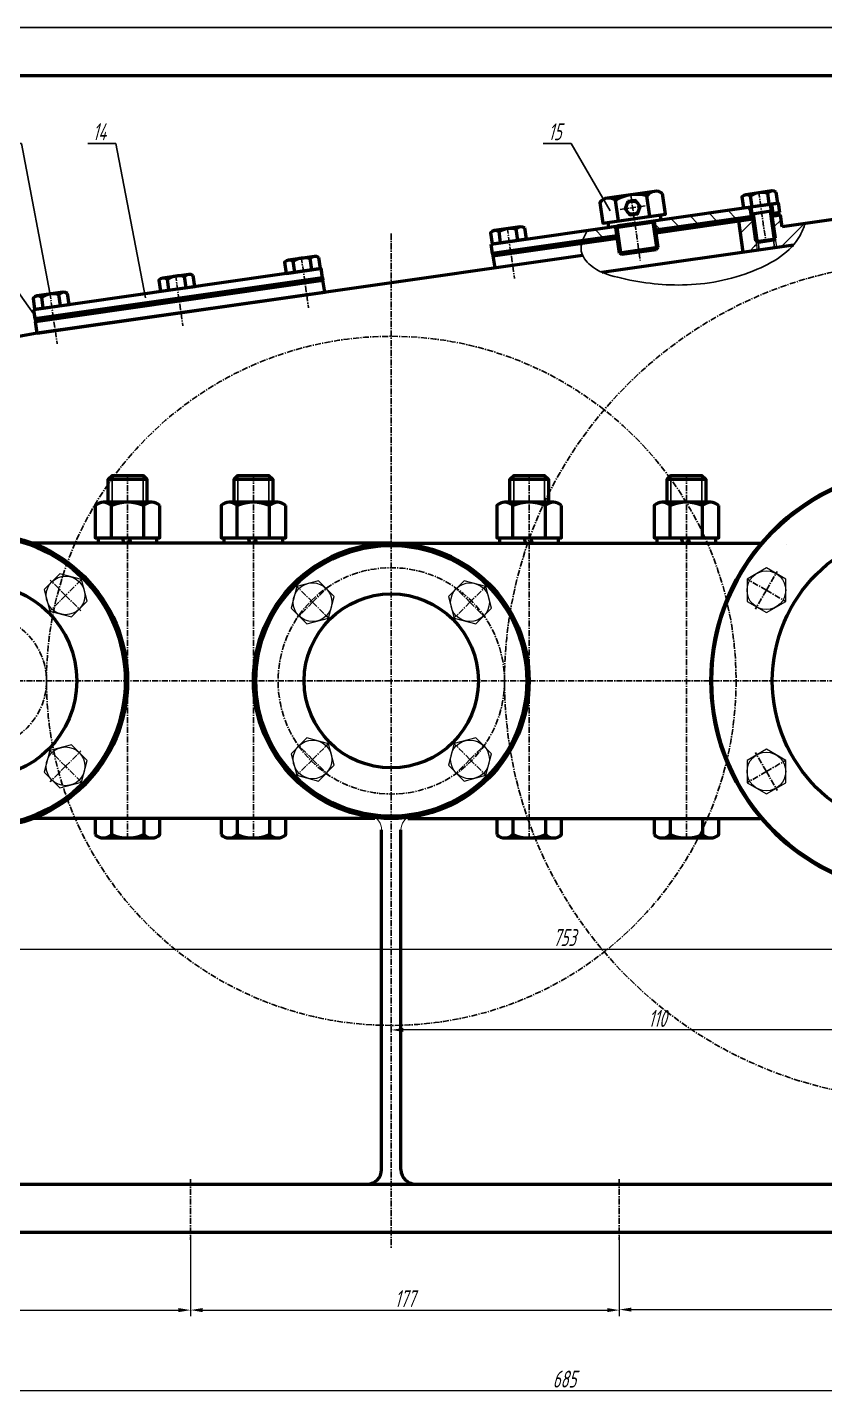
# Model space of a CAD drawing. Header units: millimetres. Extents: x 0 to 4732, y -441 to 1125.
# Drawn here: x 3421 to 3585.8, y 609.7 to 892.9 of the extents above; entities that cross this region are included whole.
import ezdxf
from ezdxf import colors
from ezdxf.entities.mleader import LeaderData, LeaderLine
from ezdxf.math import Vec2, Vec3

# ---------------------------------------------------------------- set-up
doc = ezdxf.new("R2010")
doc.units = ezdxf.units.MM
doc.linetypes.add('CENTER', pattern=[2, 1.25, -0.25, 0.25, -0.25])
for name, color, linetype, lineweight in [('0粗实线', 7, 'Continuous', 70), ('0细实线', 7, 'Continuous', 35), ('1', 1, 'CENTER', 35), ('标注', 6, 'Continuous', 35), ('箱体', 3, 'Continuous', 70)]:
    doc.layers.add(name, color=color, linetype=linetype, lineweight=lineweight)
for name, color, linetype in [('1剖面线', 7, 'Continuous'), ('紧固件', 2, 'Continuous'), ('轴承盖', 4, 'Continuous')]:
    doc.layers.add(name, color=color, linetype=linetype)
doc.layers.add('其他零件', color=7, linetype='Continuous', true_color=0x7083ff)
doc.styles.get("Standard").update_dxf_attribs({"font": 'arial.ttf'})
doc.styles.add('数字', font='isocp.shx', dxfattribs={"width": 0.7, "oblique": 15, "height": 3.5})
doc.styles.add('数字字母', font='isocp.shx', dxfattribs={"width": 0.7, "oblique": 15, "height": 3.5})
doc.dimstyles.new('ISO-25', dxfattribs={"dimtxt": 2.5, "dimasz": 2.5, "dimexe": 1.25, "dimexo": 0.625, "dimtad": 1, "dimtxsty": 'Standard', "dimcen": 2.5, "dimadec": 0, "dimazin": 0, "dimtfac": 1, "dimtmove": 0, "dimatfit": 3, "dimfxl": 1, "dimarcsym": 0})

# ---------------------------------------------------------------- blocks, each defined once
blk = doc.blocks.new('*U45')
at = {"layer": '紧固件', "lineweight": 30}
blk.add_lwpolyline([(0, 4.62), (-4, 2.31), (-4, -2.31), (0, -4.62), (4, -2.31), (4, 2.31)], close=True, dxfattribs=at)
blk.add_circle((0, 0), 4, dxfattribs=at)
blk = doc.blocks.new('*U46')
at = {"color": 0, "linetype": 'ByBlock', "lineweight": -2, "transparency": 16777216}
for p, rotation in [((914.8, 956.58), 60.00000000000001), ((882.33, 937.83), 120), ((882.33, 900.33), 180), ((947.28, 900.33), 299.9999999999999), ((914.8, 881.58), 240)]:
    blk.add_blockref('*U45', p, dxfattribs=dict(at, rotation=rotation))
blk.add_blockref('*U45', (947.28, 937.83), dxfattribs=at)
blk = doc.blocks.new('*U47')
at = {"layer": '紧固件', "lineweight": 30}
blk.add_lwpolyline([(4.46, -1.2), (3.27, 3.26), (-1.2, 4.46), (-4.46, 1.2), (-3.27, -3.26), (1.2, -4.46)], close=True, dxfattribs=at)
blk.add_circle((0, 0), 4, dxfattribs=at)
blk = doc.blocks.new('*U48')
at = {"color": 0, "linetype": 'ByBlock', "lineweight": -2, "transparency": 16777216}
for p, rotation in [((788.54, 935.34), 90.00000000000001), ((788.54, 902.82), 180), ((821.07, 902.82), 270)]:
    blk.add_blockref('*U47', p, dxfattribs=dict(at, rotation=rotation))
blk.add_blockref('*U47', (821.07, 935.34), dxfattribs=at)
blk = doc.blocks.new('*U49')
at = {"layer": '紧固件', "lineweight": 30}
blk.add_lwpolyline([(4.46, -1.2), (3.27, 3.26), (-1.2, 4.46), (-4.46, 1.2), (-3.27, -3.26), (1.2, -4.46)], close=True, dxfattribs=at)
blk.add_circle((0, 0), 4, dxfattribs=at)
blk = doc.blocks.new('*U50')
at = {"color": 0, "linetype": 'ByBlock', "lineweight": -2, "transparency": 16777216}
for p, rotation in [((702.13, 936.76), 90.00000000000001), ((702.13, 901.4), 180), ((737.48, 901.4), 269.9999999999999)]:
    blk.add_blockref('*U49', p, dxfattribs=dict(at, rotation=rotation))
blk.add_blockref('*U49', (737.48, 936.76), dxfattribs=at)
blk = doc.blocks.new('*D54')
at = {"layer": 'Defpoints', "color": 0, "lineweight": 15, "transparency": 16777216}
for p in [(3360.72, 643.65), (3703.31, 643.65), (3703.31, 610.95)]:
    blk.add_point(p, dxfattribs=at)
at = {"layer": '标注', "color": 0, "lineweight": -2, "transparency": 16777216}
for p, q in [((3360.72, 643.03), (3360.72, 609.7)), ((3703.31, 643.03), (3703.31, 609.7)), ((3363.22, 610.95), (3700.81, 610.95))]:
    blk.add_line(p, q, dxfattribs=at)
at = {"layer": '标注', "color": 0, "lineweight": 15, "transparency": 16777216}
for points in [[(3363.22, 611.36), (3363.22, 610.53), (3360.72, 610.95)], [(3700.81, 611.36), (3700.81, 610.53), (3703.31, 610.95)]]:
    blk.add_solid(points, dxfattribs=at)
at = {"layer": '标注', "color": 0, "lineweight": 35, "transparency": 16777216, "insert": (3532.01, 613.32), "char_height": 3.5, "attachment_point": 5, "style": '数字'}
blk.add_mtext('685', dxfattribs=at)
blk = doc.blocks.new('*D55')
at = {"layer": 'Defpoints', "color": 0, "lineweight": 15, "transparency": 16777216}
for p in [(3372.72, 643.65), (3454.72, 643.65), (3454.72, 627.59)]:
    blk.add_point(p, dxfattribs=at)
at = {"layer": '标注', "color": 0, "lineweight": -2, "transparency": 16777216}
for p, q in [((3372.72, 643.03), (3372.72, 626.34)), ((3454.72, 643.03), (3454.72, 626.34)), ((3375.22, 627.59), (3452.22, 627.59))]:
    blk.add_line(p, q, dxfattribs=at)
at = {"layer": '标注', "color": 0, "lineweight": 15, "transparency": 16777216}
for points in [[(3375.22, 628.01), (3375.22, 627.17), (3372.72, 627.59)], [(3452.22, 628.01), (3452.22, 627.17), (3454.72, 627.59)]]:
    blk.add_solid(points, dxfattribs=at)
at = {"layer": '标注', "color": 0, "lineweight": 35, "transparency": 16777216, "insert": (3413.72, 629.96), "char_height": 3.5, "attachment_point": 5, "style": '数字'}
blk.add_mtext('164', dxfattribs=at)
blk = doc.blocks.new('*D56')
at = {"layer": 'Defpoints', "color": 0, "lineweight": 15, "transparency": 16777216}
for p in [(3454.72, 643.65), (3543.34, 643.65), (3543.34, 627.59)]:
    blk.add_point(p, dxfattribs=at)
at = {"layer": '标注', "color": 0, "lineweight": -2, "transparency": 16777216}
for p, q in [((3454.72, 643.03), (3454.72, 626.34)), ((3543.34, 643.03), (3543.34, 626.34)), ((3457.22, 627.59), (3540.84, 627.59))]:
    blk.add_line(p, q, dxfattribs=at)
at = {"layer": '标注', "color": 0, "lineweight": 15, "transparency": 16777216}
for points in [[(3457.22, 628.01), (3457.22, 627.17), (3454.72, 627.59)], [(3540.84, 628.01), (3540.84, 627.17), (3543.34, 627.59)]]:
    blk.add_solid(points, dxfattribs=at)
at = {"layer": '标注', "color": 0, "lineweight": 35, "transparency": 16777216, "insert": (3499.03, 629.96), "char_height": 3.5, "attachment_point": 5, "style": '数字'}
blk.add_mtext('177', dxfattribs=at)
blk = doc.blocks.new('*D57')
at = {"layer": 'Defpoints', "color": 0, "lineweight": 15, "transparency": 16777216}
for p in [(3543.34, 643.65), (3691.31, 643.65), (3691.31, 627.69)]:
    blk.add_point(p, dxfattribs=at)
at = {"layer": '标注', "color": 0, "lineweight": -2, "transparency": 16777216}
for p, q in [((3543.34, 643.03), (3543.34, 626.44)), ((3691.31, 643.03), (3691.31, 626.44)), ((3545.84, 627.69), (3688.81, 627.69))]:
    blk.add_line(p, q, dxfattribs=at)
at = {"layer": '标注', "color": 0, "lineweight": 15, "transparency": 16777216}
for points in [[(3545.84, 628.11), (3545.84, 627.28), (3543.34, 627.69)], [(3688.81, 628.11), (3688.81, 627.28), (3691.31, 627.69)]]:
    blk.add_solid(points, dxfattribs=at)
at = {"layer": '标注', "color": 0, "lineweight": 35, "transparency": 16777216, "insert": (3617.33, 630.77), "char_height": 3.5, "attachment_point": 5, "style": '数字'}
blk.add_mtext('{\\H1.4x;296}', dxfattribs=at)
blk = doc.blocks.new('*D59')
at = {"layer": 'Defpoints', "color": 0, "lineweight": 15, "transparency": 16777216}
for p in [(3496.22, 685.54), (3496.22, 685.54), (3606.22, 685.54)]:
    blk.add_point(p, dxfattribs=at)
at = {"layer": '标注', "color": 0, "lineweight": -2, "transparency": 16777216}
for p, q in [((3496.22, 686.16), (3496.22, 686.79)), ((3603.72, 685.54), (3498.72, 685.54)), ((3606.22, 686.16), (3606.22, 686.79))]:
    blk.add_line(p, q, dxfattribs=at)
at = {"layer": '标注', "color": 0, "lineweight": 15, "transparency": 16777216}
for points in [[(3498.72, 685.95), (3498.72, 685.12), (3496.22, 685.54)], [(3603.72, 685.95), (3603.72, 685.12), (3606.22, 685.54)]]:
    blk.add_solid(points, dxfattribs=at)
at = {"layer": '标注', "color": 0, "lineweight": 35, "transparency": 16777216, "insert": (3551.22, 687.91), "char_height": 3.5, "attachment_point": 5, "style": '数字'}
blk.add_mtext('110', dxfattribs=at)
blk = doc.blocks.new('*D60')
at = {"layer": 'Defpoints', "color": 0, "lineweight": 15, "transparency": 16777216}
for p in [(3343.72, 757.75), (3720.31, 757.75), (3720.31, 702.27)]:
    blk.add_point(p, dxfattribs=at)
at = {"layer": '标注', "color": 0, "lineweight": -2, "transparency": 16777216}
for p, q in [((3343.72, 757.12), (3343.72, 701.02)), ((3720.31, 757.12), (3720.31, 701.02)), ((3346.22, 702.27), (3717.81, 702.27))]:
    blk.add_line(p, q, dxfattribs=at)
at = {"layer": '标注', "color": 0, "lineweight": 15, "transparency": 16777216}
for points in [[(3346.22, 702.69), (3346.22, 701.86), (3343.72, 702.27)], [(3717.81, 702.69), (3717.81, 701.86), (3720.31, 702.27)]]:
    blk.add_solid(points, dxfattribs=at)
at = {"layer": '标注', "color": 0, "lineweight": 35, "transparency": 16777216, "insert": (3532.01, 704.65), "char_height": 3.5, "attachment_point": 5, "style": '数字'}
blk.add_mtext('753', dxfattribs=at)
blk = doc.blocks.new('_None')

msp = doc.modelspace()

# ---------------------------------------------------------------- hatches: boundary and pattern name
at = {"layer": '1剖面线', "lineweight": 35}
h = msp.add_hatch(dxfattribs=at)
h.set_pattern_fill('ANSI31', color=0, angle=90)
h.set_pattern_definition([(135, (2691.3438, -160.8377), (-2.245064, -2.245064), [])])
edge = h.paths.add_edge_path()
edge.add_spline(control_points=[(3536.796, 850.952), (3536.408, 850.214), (3536.053, 849.485), (3535.765, 848.784)], knot_values=[0, 0, 0, 0, 4.5601731, 4.5601731, 4.5601731, 4.5601731], degree=3, periodic=0)
edge.add_line((3535.765, 848.784), (3542.906, 849.806))
edge.add_line((3542.906, 849.806), (3542.622, 851.786))
edge.add_line((3542.622, 851.786), (3541.137, 851.573))
edge.add_line((3541.137, 851.573), (3536.796, 850.952))
h.paths.add_polyline_path([(3574.795, 856.387), (3575.078, 854.408), (3576.563, 854.62), (3576.28, 856.6)])
h.paths.add_polyline_path([(3570.623, 853.77), (3570.34, 855.75), (3550.542, 852.918), (3550.825, 850.939)])
h = msp.add_hatch(dxfattribs=at)
h.set_pattern_fill('ANSI31', color=0, scale=1.25)
h.set_pattern_definition([(45, (2691.4146, -161.3327), (-2.80633, 2.80633), [])])
edge = h.paths.add_edge_path()
edge.add_spline(control_points=[(3538.953, 842.582), (3539.151, 842.466), (3539.352, 842.357), (3539.555, 842.255)], knot_values=[18.7223222, 18.7223222, 18.7223222, 18.7223222, 20.0641641, 20.0641641, 20.0641641, 20.0641641], degree=3, periodic=0)
edge.add_line((3539.555, 842.255), (3541.842, 842.582))
edge.add_line((3541.842, 842.582), (3538.953, 842.582))
edge = h.paths.add_edge_path()
edge.add_spline(control_points=[(3579.389, 847.953), (3579.77, 848.423), (3580.844, 849.778), (3581.469, 851.491), (3581.778, 852.335)], knot_values=[100.1655387, 100.1655387, 100.1655387, 100.1655387, 105.6170685, 110.9182024, 110.9182024, 110.9182024, 110.9182024], degree=3, periodic=0)
edge.add_line((3581.778, 852.335), (3576.988, 851.65))
edge.add_line((3576.988, 851.65), (3576.634, 854.125))
edge.add_line((3576.634, 854.125), (3574.896, 853.913))
edge.add_line((3574.896, 853.913), (3575.798, 847.609))
edge.add_line((3575.798, 847.609), (3576.987, 847.609))
edge.add_line((3576.987, 847.609), (3579.389, 847.953))
h.paths.add_polyline_path([(3576.987, 847.609), (3576.05, 847.609), (3576.069, 847.478)])
h.paths.add_polyline_path([(3567.972, 852.886), (3568.724, 847.632), (3571.752, 847.645), (3570.942, 853.311)])
h.paths.add_polyline_path([(3568.722, 847.64), (3568.891, 846.459), (3571.862, 846.876), (3571.752, 847.645)])
at = {"layer": '其他零件', "lineweight": 0}
h = msp.add_hatch(color=0, dxfattribs=at)
h.dxf.hatch_style = 1
h.paths.add_polyline_path([(3570.623, 853.77), (3567.901, 853.381), (3567.972, 852.886), (3570.694, 853.275)])
h = msp.add_hatch(color=0, dxfattribs=at)
h.dxf.hatch_style = 1
h.paths.add_polyline_path([(3576.563, 854.62), (3575.078, 854.408), (3575.149, 853.913), (3576.634, 854.125)])

# ---------------------------------------------------------------- linework, layer by layer
at = {"color": 0, "linetype": 'CENTER', "lineweight": 35}
for centre, radius in [((3606.217, 757.748), 86.595), ((3496.217, 757.748), 71.27), ((3496.217, 757.748), 23.405), ((3411.217, 757.748), 13.73)]:
    msp.add_circle(centre, radius, dxfattribs=at)
at = {"layer": '0粗实线', "color": 0, "lineweight": 70}
msp.add_line((4090.86, 882.916), (3284.86, 882.916), dxfattribs=at)
at = {"layer": '0粗实线', "color": 0, "lineweight": 35}
for p, q in [((3572.046, 848.418), (3572.258, 846.933)), ((3575.213, 848.871), (3575.426, 847.386))]:
    msp.add_line(p, q, dxfattribs=at)
at = {"layer": '0细实线', "color": 0, "lineweight": 35}
msp.add_line((4100.86, 892.916), (3259.86, 892.916), dxfattribs=at)
at = {"layer": '1', "color": 0, "lineweight": 35}
for p, q in [((3545.747, 858.193), (3547.679, 844.68)), ((3572.157, 858.94), (3573.665, 848.397)), ((3496.217, 850.248), (3496.217, 640.248)), ((3520.186, 851.506), (3521.694, 840.963)), ((3477.616, 845.417), (3479.124, 834.875)), ((3451.631, 841.701), (3453.139, 831.158)), ((3425.645, 837.984), (3427.153, 827.441)), ((3441.717, 724.998), (3441.717, 800.498)), ((3467.717, 724.998), (3467.717, 800.498)), ((3524.717, 724.998), (3524.717, 800.498)), ((3557.217, 724.998), (3557.217, 800.498)), ((3573.741, 776.498), (3575.991, 780.395)), ((3428.895, 775.425), (3425.713, 778.607)), ((3432.077, 778.607), (3428.895, 775.425)), ((3479.954, 774.011), (3476.772, 777.193)), ((3479.954, 774.011), (3483.136, 777.193)), ((3512.481, 774.011), (3509.299, 777.193)), ((3512.481, 774.011), (3515.663, 777.193)), ((3573.741, 776.498), (3569.844, 778.748)), ((3573.741, 776.498), (3571.491, 772.601)), ((3573.741, 776.498), (3577.638, 774.248)), ((3428.895, 775.425), (3425.713, 772.243)), ((3428.895, 775.425), (3432.077, 772.243)), ((3479.954, 774.011), (3476.772, 770.829)), ((3479.954, 774.011), (3483.136, 770.829)), ((3512.481, 774.011), (3509.299, 770.829)), ((3512.481, 774.011), (3515.663, 770.829)), ((3318.784, 757.748), (3748.784, 757.748)), ((3428.895, 740.07), (3425.713, 743.252)), ((3428.895, 740.07), (3432.077, 743.252)), ((3479.954, 741.484), (3476.772, 744.666)), ((3479.954, 741.484), (3483.136, 744.666)), ((3512.481, 741.484), (3509.299, 744.666)), ((3512.481, 741.484), (3515.663, 744.666)), ((3573.741, 738.998), (3571.491, 742.895)), ((3428.895, 740.07), (3425.713, 736.888)), ((3432.077, 736.888), (3428.895, 740.07)), ((3479.954, 741.484), (3476.772, 738.302)), ((3479.954, 741.484), (3483.136, 738.302)), ((3512.481, 741.484), (3509.299, 738.302)), ((3512.481, 741.484), (3515.663, 738.302)), ((3573.741, 738.998), (3577.638, 741.248)), ((3573.741, 738.998), (3569.844, 736.748)), ((3573.741, 738.998), (3575.991, 735.101)), ((3454.717, 654.653), (3454.717, 642.153)), ((3543.342, 654.653), (3543.342, 642.153))]:
    msp.add_line(p, q, dxfattribs=at)
at = {"layer": '1', "color": 0, "linetype": 'CENTER', "lineweight": 35}
msp.add_line((3543.551, 855.264), (3548.676, 855.994), dxfattribs=at)
at = {"layer": '1剖面线', "color": 0, "lineweight": 35}
msp.add_spline([(3536.796, 850.952), (3535.489, 846.641), (3537.381, 843.723), (3543.015, 841.217), (3556.422, 839.631), (3571.117, 842.582), (3580.728, 849.901), (3581.778, 852.335)], degree=3, dxfattribs=at)
at = {"layer": '其他零件', "color": 0, "lineweight": 70}
for p, q in [((3516.884, 848.104), (3576.28, 856.6)), ((3570.339, 855.757), (3570.623, 853.77)), ((3574.794, 856.395), (3575.078, 854.408)), ((3576.563, 854.62), (3576.28, 856.6)), ((3540.996, 852.563), (3541.137, 851.573)), ((3543.06, 851.596), (3550.577, 852.671)), ((3546.582, 852.352), (3550.542, 852.918)), ((3550.14, 852.861), (3550.175, 852.613)), ((3550.577, 852.671), (3551.334, 847.381)), ((3570.871, 853.806), (3550.825, 850.939)), ((3552.027, 853.131), (3551.885, 854.121)), ((3576.563, 854.62), (3574.831, 854.372)), ((3542.906, 849.806), (3535.921, 848.807)), ((3543.06, 851.596), (3542.658, 851.538)), ((3543.414, 846.248), (3542.658, 851.538)), ((3546.582, 852.352), (3543.024, 851.843)), ((3543.024, 851.843), (3543.06, 851.596)), ((3517.168, 846.124), (3516.884, 848.104)), ((3535.921, 848.807), (3517.168, 846.124)), ((3551.334, 847.381), (3543.414, 846.248)), ((3550.989, 846.921), (3543.874, 845.904)), ((3551.334, 847.381), (3550.989, 846.921)), ((3517.168, 846.124), (3517.238, 845.63)), ((3543.414, 846.248), (3543.874, 845.904)), ((3422.344, 834.582), (3481.739, 843.077)), ((3482.022, 841.098), (3481.739, 843.077)), ((3482.022, 841.098), (3422.627, 832.602)), ((3482.022, 841.098), (3482.093, 840.603)), ((3422.627, 832.602), (3422.344, 834.582)), ((3422.627, 832.602), (3422.698, 832.107))]:
    msp.add_line(p, q, dxfattribs=at)
at = {"layer": '其他零件', "color": 0, "lineweight": 35}
for p, q in [((3550.175, 852.613), (3550.989, 846.921)), ((3550.577, 852.671), (3550.542, 852.918)), ((3571.196, 854.357), (3572.046, 848.418)), ((3574.364, 854.811), (3575.213, 848.871)), ((3542.658, 851.538), (3542.622, 851.786)), ((3543.06, 851.596), (3543.874, 845.904)), ((3571.593, 848.757), (3575.553, 849.323))]:
    msp.add_line(p, q, dxfattribs=at)
at = {"layer": '其他零件', "color": 0, "lineweight": 0}
for p, q in [((3567.972, 852.886), (3567.901, 853.381)), ((3570.623, 853.77), (3570.694, 853.275)), ((3575.078, 854.408), (3575.149, 853.913)), ((3576.563, 854.62), (3576.634, 854.125)), ((3422.627, 832.602), (3422.627, 832.602))]:
    msp.add_line(p, q, dxfattribs=at)
at = {"layer": '其他零件', "color": 0, "lineweight": 70}
for points in [[(3552.307, 858.537, 0.4206343), (3549.068, 858.074, 0.2103172), (3542.592, 857.147, 0.4206343), (3539.353, 856.684), (3539.964, 852.416), (3552.917, 854.268), (3552.307, 858.537)], [(3575.8, 858.861, 0.3827538), (3574.021, 858.606, 0.1913769), (3570.462, 858.097, 0.3827538), (3568.682, 857.843), (3569.009, 855.56), (3576.126, 856.578), (3575.8, 858.861)], [(3523.829, 851.427, 0.3827538), (3522.049, 851.173, 0.1913769), (3518.491, 850.664, 0.3827538), (3516.711, 850.409), (3517.038, 848.126), (3524.155, 849.144), (3523.829, 851.427)], [(3481.259, 845.338, 0.3827538), (3479.48, 845.084, 0.1913769), (3475.921, 844.575, 0.3827538), (3474.142, 844.32), (3474.468, 842.037), (3481.586, 843.055), (3481.259, 845.338)], [(3455.274, 841.622, 0.3827538), (3453.494, 841.367, 0.1913769), (3449.936, 840.858, 0.3827538), (3448.156, 840.603), (3448.483, 838.321), (3455.6, 839.339), (3455.274, 841.622)], [(3429.288, 837.905, 0.3827538), (3427.509, 837.65, 0.1913769), (3423.95, 837.141, 0.3827538), (3422.171, 836.887), (3422.497, 834.604), (3429.615, 835.622), (3429.288, 837.905)]]:
    msp.add_lwpolyline(points, format="xyb", dxfattribs=at)
for points in [[(3550.59, 858.986), (3540.875, 857.597)], [(3574.861, 859.074), (3569.523, 858.31)], [(3574.347, 856.323), (3574.021, 858.606)], [(3543.202, 852.879), (3542.592, 857.147)], [(3549.679, 853.805), (3549.068, 858.074)], [(3570.788, 855.814), (3570.462, 858.097)], [(3574.547, 856.352), (3574.76, 854.867), (3570.8, 854.301), (3570.588, 855.786)], [(3571.593, 848.757), (3570.8, 854.301)], [(3574.76, 854.867), (3575.553, 849.323)], [(3522.89, 851.64), (3517.552, 850.877)], [(3518.817, 848.381), (3518.491, 850.664)], [(3522.376, 848.89), (3522.049, 851.173)], [(3575.553, 849.323), (3575.213, 848.871), (3572.046, 848.418), (3571.593, 848.757)], [(3480.321, 845.552), (3474.983, 844.788)], [(3476.248, 842.292), (3475.921, 844.575)], [(3479.806, 842.801), (3479.48, 845.084)], [(3454.335, 841.835), (3448.997, 841.071)], [(3453.821, 839.084), (3453.494, 841.367)], [(3450.262, 838.575), (3449.936, 840.858)], [(3428.35, 838.118), (3423.012, 837.354)], [(3424.277, 834.858), (3423.95, 837.141)], [(3427.835, 835.367), (3427.509, 837.65)]]:
    msp.add_lwpolyline(points, dxfattribs=at)
msp.add_lwpolyline([(3545.133, 856.878), (3544.541, 855.406), (3545.523, 854.155), (3547.093, 854.38), (3547.686, 855.852), (3546.704, 857.102)], close=True, dxfattribs=at)
msp.add_circle((3546.113, 855.629), 1.375, dxfattribs=at)
at = {"layer": '箱体', "color": 0, "linetype": 'Continuous', "lineweight": 70}
for p, q in [((3550.896, 850.444), (3570.942, 853.311)), ((3567.972, 852.886), (3568.892, 846.452)), ((3576.988, 851.65), (3576.634, 854.125)), ((3592.47, 853.865), (3576.988, 851.65)), ((3517.238, 845.63), (3542.976, 849.311)), ((3539.712, 842.278), (3579.389, 847.953)), ((3535.759, 845.753), (3484.675, 838.446)), ((3517.238, 845.63), (3517.592, 843.155)), ((3422.698, 832.107), (3482.093, 840.603)), ((3484.675, 838.446), (3423.052, 829.632)), ((3482.447, 838.128), (3482.093, 840.603)), ((3423.052, 829.632), (3482.447, 838.128)), ((3423.052, 829.632), (3422.698, 832.107))]:
    msp.add_line(p, q, dxfattribs=at)
at = {"layer": '箱体', "color": 0, "lineweight": 70}
for p, q in [((3574.901, 853.877), (3576.634, 854.125)), ((3496.217, 786.248), (3422.034, 786.248)), ((3496.217, 786.248), (3572.484, 786.248)), ((3492.791, 729.248), (3422.034, 729.248)), ((3499.643, 729.248), (3572.484, 729.248)), ((3494.217, 656.653), (3494.217, 726.944)), ((3498.217, 656.653), (3498.217, 726.944)), ((3388.717, 653.653), (3703.312, 653.653)), ((3703.312, 643.653), (3360.717, 643.653))]:
    msp.add_line(p, q, dxfattribs=at)
at = {"layer": '箱体', "color": 0, "lineweight": 30}
for p, q in [((3571.593, 848.757), (3571.862, 846.876)), ((3575.553, 849.323), (3575.822, 847.443))]:
    msp.add_line(p, q, dxfattribs=at)
at = {"layer": '箱体', "color": 0, "lineweight": 0}
for p, q in [((3510.467, 842.136), (3524.717, 844.174)), ((3517.592, 843.155), (3535.759, 845.753)), ((3572.484, 785.998), (3572.686, 785.998)), ((3577.967, 785.998), (3577.97, 785.998)), ((3498.217, 653.653), (3494.217, 653.653)), ((3496.217, 653.653), (3498.217, 653.653))]:
    msp.add_line(p, q, dxfattribs=at)
at = {"layer": '箱体', "color": 0, "lineweight": 70}
for centre, radius in [((3411.217, 757.748), 30.5), ((3496.217, 757.748), 28.5)]:
    msp.add_circle(centre, radius, dxfattribs=at)
at = {"layer": '箱体', "color": 0, "linetype": 'Continuous', "lineweight": 70}
msp.add_arc((3433.334, 757.748), 72.616, 98.13992, 173.91723, dxfattribs=at)
at = {"layer": '箱体', "color": 0, "lineweight": 70}
for centre, radius, start, end in [((3606.217, 757.748), 44, 40.37047, 319.62953), ((3491.217, 656.653), 3, 270, 0), ((3501.217, 656.653), 3, 180, 270)]:
    msp.add_arc(centre, radius, start, end, dxfattribs=at)
at = {"layer": '箱体', "color": 0, "lineweight": 0}
for centre, start, end in [((3491.217, 726.944), 0, 71.56071), ((3501.217, 726.944), 108.43929, 180)]:
    msp.add_arc(centre, 3, start, end, dxfattribs=at)
at = {"layer": '紧固件', "color": 0, "lineweight": 35}
for p, q in [((3438.517, 794.698), (3438.517, 800.248)), ((3444.917, 794.698), (3444.917, 800.248)), ((3464.517, 794.698), (3464.517, 800.248)), ((3470.917, 794.698), (3470.917, 800.248)), ((3521.517, 794.698), (3521.517, 800.248)), ((3527.917, 794.698), (3527.917, 800.248)), ((3554.017, 794.698), (3554.017, 800.248)), ((3560.417, 794.698), (3560.417, 800.248))]:
    msp.add_line(p, q, dxfattribs=at)
at = {"layer": '紧固件', "color": 0, "lineweight": 70}
for p, q in [((3435.667, 786.248), (3435.667, 787.298)), ((3441.035, 786.248), (3440.652, 787.298)), ((3442.418, 786.248), (3442.036, 787.298)), ((3447.767, 786.248), (3447.767, 787.298)), ((3461.667, 786.248), (3461.667, 787.298)), ((3467.035, 786.248), (3466.652, 787.298)), ((3468.418, 786.248), (3468.036, 787.298)), ((3473.767, 786.248), (3473.767, 787.298)), ((3518.667, 786.248), (3518.667, 787.298)), ((3524.035, 786.248), (3523.652, 787.298)), ((3525.418, 786.248), (3525.036, 787.298)), ((3530.767, 786.248), (3530.767, 787.298)), ((3551.167, 786.248), (3551.167, 787.298)), ((3556.535, 786.248), (3556.152, 787.298)), ((3557.918, 786.248), (3557.536, 787.298)), ((3563.267, 786.248), (3563.267, 787.298))]:
    msp.add_line(p, q, dxfattribs=at)
at = {"layer": '紧固件', "color": 0, "lineweight": 0}
for p, q in [((3435.667, 787.298), (3437.717, 787.298)), ((3437.717, 787.298), (3441.717, 787.298)), ((3445.717, 787.298), (3441.717, 787.298)), ((3447.767, 787.298), (3445.717, 787.298)), ((3461.667, 787.298), (3463.717, 787.298)), ((3463.717, 787.298), (3467.717, 787.298)), ((3471.717, 787.298), (3467.717, 787.298)), ((3473.767, 787.298), (3471.717, 787.298)), ((3518.667, 787.298), (3520.717, 787.298)), ((3520.717, 787.298), (3524.717, 787.298)), ((3528.717, 787.298), (3524.717, 787.298)), ((3530.767, 787.298), (3528.717, 787.298)), ((3551.167, 787.298), (3553.217, 787.298)), ((3553.217, 787.298), (3557.217, 787.298)), ((3561.217, 787.298), (3557.217, 787.298)), ((3563.267, 787.298), (3561.217, 787.298))]:
    msp.add_line(p, q, dxfattribs=at)
at = {"layer": '紧固件', "color": 0, "lineweight": 70}
for points in [[(3437.717, 799.448), (3438.517, 800.248), (3444.917, 800.248), (3445.717, 799.448)], [(3463.717, 799.448), (3464.517, 800.248), (3470.917, 800.248), (3471.717, 799.448)], [(3520.717, 799.448), (3521.517, 800.248), (3527.917, 800.248), (3528.717, 799.448)], [(3553.217, 799.448), (3554.017, 800.248), (3560.417, 800.248), (3561.217, 799.448)], [(3446.733, 794.698), (3436.702, 794.698)], [(3438.374, 787.298), (3438.374, 794.01)], [(3445.061, 787.298), (3445.061, 794.01)], [(3472.733, 794.698), (3462.702, 794.698)], [(3464.374, 787.298), (3464.374, 794.01)], [(3471.061, 787.298), (3471.061, 794.01)], [(3529.733, 794.698), (3519.702, 794.698)], [(3521.374, 787.298), (3521.374, 794.01)], [(3528.061, 787.298), (3528.061, 794.01)], [(3562.233, 794.698), (3552.202, 794.698)], [(3553.874, 787.298), (3553.874, 794.01)], [(3560.561, 787.298), (3560.561, 794.01)], [(3435.03, 729.248), (3435.03, 725.936)], [(3438.374, 729.248), (3438.374, 725.936)], [(3445.061, 729.248), (3445.061, 725.936)], [(3461.03, 729.248), (3461.03, 725.936)], [(3464.374, 729.248), (3464.374, 725.936)], [(3471.061, 729.248), (3471.061, 725.936)], [(3518.03, 729.248), (3518.03, 725.936)], [(3521.374, 729.248), (3521.374, 725.936)], [(3528.061, 729.248), (3528.061, 725.936)], [(3550.53, 729.248), (3550.53, 725.936)], [(3553.874, 729.248), (3553.874, 725.936)], [(3560.561, 729.248), (3560.561, 725.936)], [(3436.702, 725.248), (3446.733, 725.248)], [(3462.702, 725.248), (3472.733, 725.248)], [(3519.702, 725.248), (3529.733, 725.248)], [(3552.202, 725.248), (3562.233, 725.248)]]:
    msp.add_lwpolyline(points, dxfattribs=at)
for points in [[(3437.717, 794.698), (3437.717, 799.448), (3445.717, 799.448), (3445.717, 794.698)], [(3463.717, 794.698), (3463.717, 799.448), (3471.717, 799.448), (3471.717, 794.698)], [(3520.717, 794.698), (3520.717, 799.448), (3528.717, 799.448), (3528.717, 794.698)], [(3553.217, 794.698), (3553.217, 799.448), (3561.217, 799.448), (3561.217, 794.698)]]:
    msp.add_lwpolyline(points, close=True, dxfattribs=at)
for points in [[(3448.405, 794.01, 0.411514), (3445.061, 794.01, 0.205757), (3438.374, 794.01, 0.411514), (3435.03, 794.01), (3435.03, 787.298), (3448.405, 787.298), (3448.405, 794.01)], [(3474.405, 794.01, 0.411514), (3471.061, 794.01, 0.205757), (3464.374, 794.01, 0.411514), (3461.03, 794.01), (3461.03, 787.298), (3474.405, 787.298), (3474.405, 794.01)], [(3531.405, 794.01, 0.411514), (3528.061, 794.01, 0.205757), (3521.374, 794.01, 0.411514), (3518.03, 794.01), (3518.03, 787.298), (3531.405, 787.298), (3531.405, 794.01)], [(3563.905, 794.01, 0.411514), (3560.561, 794.01, 0.205757), (3553.874, 794.01, 0.411514), (3550.53, 794.01), (3550.53, 787.298), (3563.905, 787.298), (3563.905, 794.01)], [(3435.03, 725.936, 0.411514), (3438.374, 725.936, 0.205757), (3445.061, 725.936, 0.411514), (3448.405, 725.936), (3448.405, 729.248)], [(3461.03, 725.936, 0.411514), (3464.374, 725.936, 0.205757), (3471.061, 725.936, 0.411514), (3474.405, 725.936), (3474.405, 729.248)], [(3518.03, 725.936, 0.411514), (3521.374, 725.936, 0.205757), (3528.061, 725.936, 0.411514), (3531.405, 725.936), (3531.405, 729.248)], [(3550.53, 725.936, 0.411514), (3553.874, 725.936, 0.205757), (3560.561, 725.936, 0.411514), (3563.905, 725.936), (3563.905, 729.248)]]:
    msp.add_lwpolyline(points, format="xyb", dxfattribs=at)
at = {"layer": '轴承盖', "color": 0, "lineweight": 70}
for centre, radius in [((3606.217, 757.748), 43.75), ((3411.217, 757.748), 30), ((3606.217, 757.748), 31.25), ((3496.217, 757.748), 28), ((3411.217, 757.748), 20), ((3496.217, 757.748), 18)]:
    msp.add_circle(centre, radius, dxfattribs=at)

# ---------------------------------------------------------------- block references
at = {"color": 0, "lineweight": 70}
for name in ['*U46', '*U50', '*U48']:
    msp.add_blockref(name, (2691.415, -161.333), dxfattribs=at)

# ---------------------------------------------------------------- dimensions: what is measured, and where the dimension line sits
at = {"layer": '标注', "color": 0, "lineweight": 35}
dim = msp.add_linear_dim(base=(3720.312, 702.274), p1=(3343.717, 757.748), p2=(3720.312, 757.748), text='753', dimstyle='ISO-25', override={"dimtxsty": '数字'}, dxfattribs=at)
dim.commit()
dim.dimension.update_dxf_attribs({"geometry": '*D60', "text_midpoint": (3532.015, 702.274), "dimtype": 160})
dim = msp.add_linear_dim(base=(3496.217, 685.535), p1=(3606.217, 685.535), p2=(3496.217, 685.535), dimstyle='ISO-25', override={"dimtxsty": '数字'}, dxfattribs=at)
dim.commit()
dim.dimension.update_dxf_attribs({"geometry": '*D59', "text_midpoint": (3551.217, 687.91)})
for base, p1, p2, text, picture, middle in [((3703.312, 610.946), (3360.717, 643.653), (3703.312, 643.653), '685', '*D54', (3532.015, 613.321)), ((3454.717, 627.588), (3372.717, 643.653), (3454.717, 643.653), '164', '*D55', (3413.717, 629.963)), ((3543.342, 627.588), (3454.717, 643.653), (3543.342, 643.653), '177', '*D56', (3499.03, 629.963)), ((3691.312, 627.693), (3543.342, 643.653), (3691.312, 643.653), '{\\H1.4x;296}', '*D57', (3617.327, 630.768))]:
    dim = msp.add_linear_dim(base=base, p1=p1, p2=p2, text=text, dimstyle='ISO-25', override={"dimtxsty": '数字'}, dxfattribs=at)
    dim.commit()
    dim.dimension.update_dxf_attribs({"geometry": picture, "text_midpoint": middle})

# ---------------------------------------------------------------- leaders
at = {"layer": '标注', "color": 0}
ml = msp.add_multileader_mtext('Standard', dxfattribs=at)
ml.set_content('12', style='数字字母')
ml.set_leader_properties(linetype='Continuous', lineweight=35)
ml.set_arrow_properties(name='NONE')
ml.build(insert=Vec2(0, 0))
ml.multileader.update_dxf_attribs({"text_left_attachment_type": 5, "text_right_attachment_type": 5, "dogleg_length": 0})
ctx = ml.context
ctx.base_point, ctx.char_height, ctx.plane_origin = Vec3(3390.894, 868.876), 3.5, Vec3(3423.167, 832.4)
ctx.left_attachment, ctx.right_attachment, ctx.text_align_type = 5, 5, 2
notes = []
notes.append((ctx, [(0, (1, 1, 0), (3397.361, 868.876), (-1, 0), 0, [(0, [(3423.167, 832.4)], 0, [])])]))
ctx.mtext.insert, ctx.mtext.alignment, ctx.mtext.flow_direction = Vec3(3395.361, 873.077), 3, 5
ml = msp.add_multileader_mtext('Standard', dxfattribs=at)
ml.set_content('13', style='数字字母')
ml.set_leader_properties(linetype='Continuous', lineweight=35)
ml.set_arrow_properties(name='NONE')
ml.build(insert=Vec2(0, 0))
ml.multileader.update_dxf_attribs({"text_left_attachment_type": 5, "text_right_attachment_type": 5, "dogleg_length": 0})
ctx = ml.context
ctx.base_point, ctx.char_height, ctx.plane_origin = Vec3(3413.248, 868.876), 3.5, Vec3(3425.645, 837.984)
ctx.left_attachment, ctx.right_attachment, ctx.text_align_type = 5, 5, 2
notes.append((ctx, [(0, (1, 1, 0), (3419.807, 868.876), (-1, 0), 0, [(0, [(3425.645, 837.984)], 0, [])])]))
ctx.mtext.insert, ctx.mtext.alignment, ctx.mtext.flow_direction = Vec3(3417.807, 873.076), 3, 5
ml = msp.add_multileader_mtext('Standard', dxfattribs=at)
ml.set_content('14', style='数字字母')
ml.set_leader_properties(linetype='Continuous', lineweight=35)
ml.set_arrow_properties(name='NONE')
ml.build(insert=Vec2(0, 0))
ml.multileader.update_dxf_attribs({"text_left_attachment_type": 5, "text_right_attachment_type": 5, "dogleg_length": 0})
ctx = ml.context
ctx.base_point, ctx.char_height, ctx.plane_origin = Vec3(3433.125, 868.876), 3.5, Vec3(3445.407, 836.98)
ctx.left_attachment, ctx.right_attachment, ctx.text_align_type = 5, 5, 2
notes.append((ctx, [(0, (1, 1, 0), (3439.273, 868.876), (-1, 0), 0, [(0, [(3445.407, 836.98)], 0, [])])]))
ctx.mtext.insert, ctx.mtext.alignment, ctx.mtext.flow_direction = Vec3(3437.273, 873.076), 3, 5
ml = msp.add_multileader_mtext('Standard', dxfattribs=at)
ml.set_content('15', style='数字字母')
ml.set_leader_properties(linetype='Continuous', lineweight=35)
ml.set_arrow_properties(name='NONE')
ml.build(insert=Vec2(0, 0))
ml.multileader.update_dxf_attribs({"text_left_attachment_type": 5, "text_right_attachment_type": 5, "dogleg_length": 0})
ctx = ml.context
ctx.base_point, ctx.char_height, ctx.plane_origin = Vec3(3526.951, 868.876), 3.5, Vec3(3541.428, 854.95)
ctx.left_attachment, ctx.right_attachment, ctx.text_align_type = 5, 5, 2
notes.append((ctx, [(0, (1, 1, 0), (3533.388, 868.876), (-1, 0), 0, [(0, [(3541.428, 854.95)], 0, [])])]))
ctx.mtext.insert, ctx.mtext.alignment, ctx.mtext.flow_direction = Vec3(3531.388, 873.076), 3, 5
for ctx, leaders in notes:
    for number, flags, end, landing, length, lines in leaders:
        leader = LeaderData()
        leader.index, (leader.has_last_leader_line, leader.has_dogleg_vector, leader.attachment_direction) = number, flags
        leader.last_leader_point, leader.dogleg_vector, leader.dogleg_length = Vec3(end), Vec3(landing), length
        for number, points, colour, breaks in lines:
            line = LeaderLine()
            line.index, line.vertices, line.color, line.breaks = number, Vec3.list(points), colors.encode_raw_color(colour), breaks
            leader.lines.append(line)
        ctx.leaders.append(leader)

doc.saveas('drawing.dxf')
